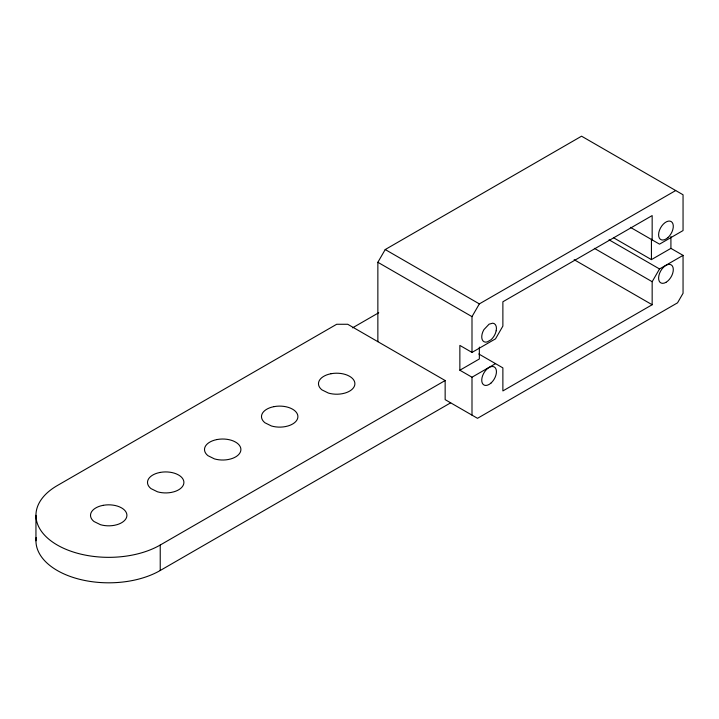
<?xml version="1.0" encoding="UTF-8"?>
<svg xmlns="http://www.w3.org/2000/svg" width="719" height="719" viewBox="0 0 719 719"><rect width="100%" height="100%" fill="white"/><g stroke="black" fill="none" stroke-linecap="round" stroke-linejoin="round"><path stroke-width="1.08" d="M377.861 341.678L377.861 262.282L385.222 249.547L581.563 136.188L683.05 194.777L683.05 230.565L659.521 244.154L630.401 227.339M445.151 380.531L160.229 545.029A72.799 42.035 0 0 1 57.268 545.029A72.799 42.035 0 0 1 57.268 485.586L336.681 324.269L347.717 324.269L445.151 380.531L445.151 399.638L477.506 418.314L677.532 302.834L683.05 293.28L683.05 255.371L670.917 248.37L651.432 259.613L613.81 237.899M479.348 347.106L479.348 358.97L459.863 370.222L471.997 377.223L471.997 415.133M670.917 248.37L670.917 236.506M652.16 239.903L652.16 215.583L502.878 301.773L502.878 326.093L495.526 338.829L471.997 352.418L471.997 316.63L479.348 303.894L675.698 190.535M478.8 353.982L502.878 367.885L502.878 390.929L652.16 304.739L652.16 281.695L659.521 268.96L683.05 255.371M352.562 327.846L378.742 312.729M471.997 377.223L495.526 363.634M36.175 537.488A72.799 42.035 0 0 0 78.272 578.957A72.799 42.035 0 0 0 160.229 570.5L450.669 402.82M609.056 239.822L659.521 268.96M594.37 248.334L652.16 281.695M574.148 259.703L652.16 304.739M385.222 249.547L479.348 303.894M377.861 262.282L471.997 316.63M471.997 352.418L459.863 345.408L459.863 370.222M651.432 239.121L651.432 259.613M160.229 545.029L160.229 570.5M35.95 515.307L35.95 540.787M496.191 330.758L495.463 333.23A10.399 6.004 -60 0 1 490.996 339.763L487.185 341.956L485.415 342.136A10.399 6.004 -60 0 1 483.896 329.653L489.091 324.161L492.767 323.182A10.399 6.004 -60 0 1 496.191 330.758M331.055 373.718L328.421 374.347A18.2 10.506 0 0 0 321.959 389.887L328.421 393.077A18.2 10.506 0 0 0 342.307 393.706L344.949 393.077A18.2 10.506 0 0 0 349.551 376.28L347.385 375.21A18.2 10.506 0 0 0 333.832 373.332L331.055 373.718M274.065 406.621L271.431 407.251A18.2 10.506 0 0 0 264.969 422.79L271.431 425.981A18.2 10.506 0 0 0 285.317 426.61L287.951 425.981A18.2 10.506 0 0 0 292.561 409.183L290.386 408.113A18.2 10.506 0 0 0 276.842 406.235L274.065 406.621M217.075 439.525L214.433 440.163A18.2 10.506 0 0 0 207.971 455.693L214.433 458.884A18.2 10.506 0 0 0 228.318 459.513L230.961 458.884A18.2 10.506 0 0 0 235.571 442.095L233.396 441.017A18.2 10.506 0 0 0 219.852 439.147L217.075 439.525M160.085 472.428L157.443 473.066A18.2 10.506 0 0 0 150.981 488.605L157.443 491.787A18.2 10.506 0 0 0 171.329 492.416L173.971 491.787A18.2 10.506 0 0 0 178.573 474.998L176.407 473.929A18.2 10.506 0 0 0 162.862 472.05L160.085 472.428M103.087 505.34L100.453 505.969A18.2 10.506 0 0 0 93.991 521.509L100.453 524.69A18.2 10.506 0 0 0 114.339 525.319L116.972 524.69A18.2 10.506 0 0 0 121.583 507.902L119.408 506.832A18.2 10.506 0 0 0 105.864 504.954L103.087 505.34M490.996 383.065A10.399 6.004 -60 0 0 494.295 366.96A10.399 6.004 -60 0 0 481.991 377.861A10.399 6.004 -60 0 0 490.996 383.065M665.956 282.342A10.399 6.004 -60 0 0 672.319 265.931A10.399 6.004 -60 0 0 659.584 273.292A10.399 6.004 -60 0 0 665.956 282.342M667.852 237.647A10.399 6.004 -60 0 0 671.151 221.542A10.399 6.004 -60 0 0 658.847 232.453A10.399 6.004 -60 0 0 667.852 237.647"/></g></svg>
